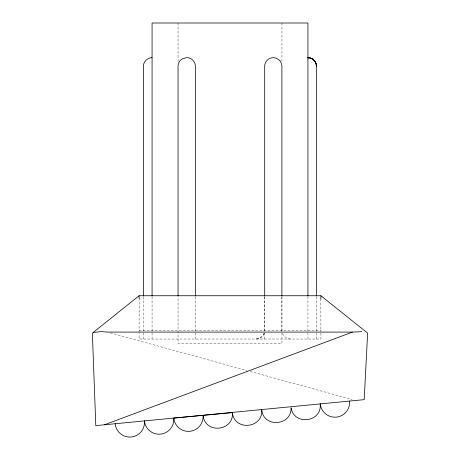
<?xml version="1.0" encoding="UTF-8"?>
<svg xmlns="http://www.w3.org/2000/svg" width="460" height="460" viewBox="0 0 460 460"><rect width="100%" height="100%" fill="white"/><g stroke="black" fill="none" stroke-linecap="round" stroke-linejoin="round"><path stroke-width="0.34" stroke-dasharray="2.3 1.72" d="M139.087 332.379L139.161 298.873M264.138 333.143C263.051 336.628 259.543 338.991 255.938 339.037M139.087 330.378L320.913 330.378L320.913 332.379M110.291 332.85L246.778 370.49M250.24 371.444L352.084 399.527M320.839 298.873L320.913 330.378M320.913 333.046L320.913 339.037L139.087 339.037L139.087 333.046M316.514 296.688L316.572 339.037M307.93 296.66L307.93 339.037M281.951 23L281.951 61.789M281.951 296.677L281.951 343.367L178.049 343.367L178.049 296.677M281.894 296.648L281.894 330.378A8.665 8.665 0 0 0 282.06 332.068M264.69 296.648L264.69 330.378M264.655 296.648L264.632 339.037M195.368 296.688L195.368 339.037M178.049 23L178.049 61.789M152.07 296.66L152.07 339.037M143.416 296.688L143.416 339.037M264.23 333.161A8.665 8.665 0 0 1 256.013 339.031M290.576 339.031A8.665 8.665 0 0 1 282.354 333.161"/><path stroke-width="0.69" d="M232.375 412.407C234.341 430.853 205.781 434.493 203.153 416.081L202.912 419.077A14.72 14.72 0 0 1 173.742 418.082A14.72 14.72 0 0 1 161.46 434.027A14.72 14.72 0 0 1 144.75 422.815L144.566 420.906M320.839 298.873L320.913 295.745L139.087 295.745L92.374 333.115L95.795 425.621L364.205 399.648L367.626 333.115L320.913 295.745M261.711 409.567C263.603 428.398 234.335 431.532 232.369 412.637L173.742 418.082M151.995 57.672C147.735 57.54 143.278 61.651 143.416 66.292L143.416 295.97M104.449 424.787L352.481 332.085L361.773 331.677M93.656 332.465L101.2 331.597L107.519 332.085L352.481 332.085M307.93 57.931L308.252 57.931L307.93 57.632C312.541 57.644 316.595 61.663 316.572 66.292L316.572 295.97M308.096 57.667C312.65 57.707 316.549 61.761 316.532 66.292L315.353 61.962M308.171 57.931L307.93 57.632C310.948 57.707 313.795 59.374 315.353 61.962M261.711 410.119C263.913 428.133 291.663 425.839 291.088 407.773C293.836 425.994 322.431 422.234 320.154 403.909M349.433 401.08L349.611 403.132A14.72 14.72 0 0 1 320.534 405.662L320.378 403.891M144.337 420.929L144.457 423.574A14.72 14.72 0 0 1 115.299 424.931L115.247 423.74M139.087 295.745L139.161 298.873M307.93 295.97L307.93 23L152.07 23L152.07 295.97M281.894 295.935L281.894 66.292A8.671 8.671 0 0 0 273.366 57.638L271.112 57.931L269.008 58.794A8.654 8.654 0 0 0 264.69 66.292L264.69 295.935M195.368 295.97L195.368 66.292A8.619 8.619 0 0 0 192.809 60.174A8.769 8.769 0 0 0 186.633 57.638L182.413 58.794L180.607 60.168A8.619 8.619 0 0 0 178.049 66.292L178.049 295.97"/></g></svg>
